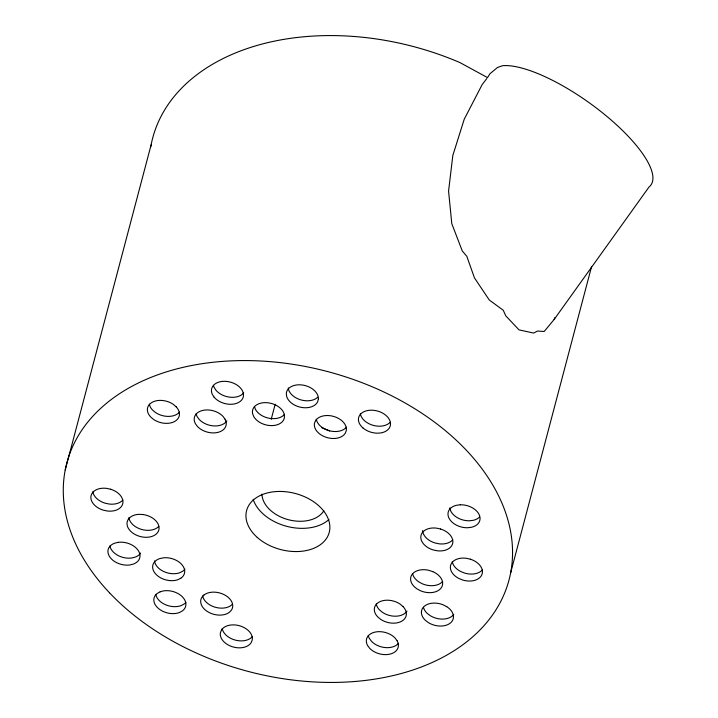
<?xml version="1.0" encoding="UTF-8"?>
<svg xmlns="http://www.w3.org/2000/svg" width="718" height="718" viewBox="0 0 718 718"><rect width="100%" height="100%" fill="white"/><g stroke="black" fill="none" stroke-linecap="round" stroke-linejoin="round"><path stroke-width="1.08" d="M65.23 469.94L151.094 144.937M271.18 419.393L275.182 404.243M510.597 573.063L591.605 266.477M486.84 78.495L482.11 84.706L464.259 119.161L452.825 155.456L448.57 191.096L451.793 223.675L462.275 250.95L466.835 256.344L474.445 277.857L489.299 300.016L503.237 310.239L505.831 315.902L519.015 329.867L533.618 333.062L537.522 331.034L544.181 331.492L554.143 319.465L554.996 317.482M554.143 319.465L649.018 187.021A98.016 30.973 35.6 0 0 606.136 115.777A98.016 30.973 35.6 0 0 502.555 65.706L497.52 67.465L489.99 73.703L487.513 77.607L459.96 62.592A228.701 155.097 14.8 0 0 150.708 147.082M232.345 604.134L231.268 605.292A16.334 11.075 14.8 0 1 214.377 606.979A16.334 11.075 14.8 0 1 202.638 595.922M254.396 406.424L255.473 409.422A16.334 11.075 14.8 0 0 269.591 418.334A16.334 11.075 14.8 0 0 284.525 414.349M288.313 387.917L288.51 389.56A16.334 11.075 14.8 0 0 301.354 400.025A16.334 11.075 14.8 0 0 317.697 397.269M122.85 500.051A16.334 11.075 14.8 0 1 109.154 504.045L104.99 503.156A16.334 11.075 14.8 0 1 92.81 491.776M185.926 602.357A16.334 11.075 14.8 0 1 184.418 603.811L181.457 605.48A16.334 11.075 14.8 0 1 155.788 594.441M179.482 412.096A16.334 11.075 14.8 0 1 155.474 412.5L152.512 410.014A16.334 11.075 14.8 0 1 149.344 404.171M140.62 553.066A16.334 11.075 14.8 0 1 135.558 556.997L131.933 557.967A16.334 11.075 14.8 0 1 109.89 545.958M158.768 526.42A16.334 11.075 14.8 0 1 141.383 529.372A16.334 11.075 14.8 0 1 128.89 517.606M184.957 569.132A16.334 11.075 14.8 0 1 182.659 571.277L179.536 572.811A16.334 11.075 14.8 0 1 154.505 560.857M482.254 570.029A16.334 11.075 14.8 0 1 464.313 572.991L460.417 571.366A16.334 11.075 14.8 0 1 452.277 561.539M479.552 517.068A16.334 11.075 14.8 0 1 473.539 520.263L469.635 520.783A16.334 11.075 14.8 0 1 449.845 507.797M252.377 636.579A16.334 11.075 14.8 0 1 235.351 640.115A16.334 11.075 14.8 0 1 222.248 628.663M442.683 581.4A16.334 11.075 14.8 0 1 422.301 583.779L418.675 581.804A16.334 11.075 14.8 0 1 412.545 573.476M452.762 539.828A16.334 11.075 14.8 0 1 439.066 543.822L434.902 542.934A16.334 11.075 14.8 0 1 422.624 530.557M346.435 427.228A16.334 11.075 14.8 0 1 329.409 430.764A16.334 11.075 14.8 0 1 316.297 419.303M323.818 510.821A32.669 22.159 14.8 0 1 288.097 519.635A32.669 22.159 14.8 0 1 261.962 494.074M390.197 422.283A16.334 11.075 14.8 0 1 372.821 425.244A16.334 11.075 14.8 0 1 360.328 413.478M453.785 614.428A16.334 11.075 14.8 0 1 430.001 615.523L426.923 613.1A16.334 11.075 14.8 0 1 423.458 607.311M398.427 643.364A16.334 11.075 14.8 0 1 371.457 641.273L369.375 638.437A16.334 11.075 14.8 0 1 368.289 635.439M243.707 392.827A16.334 11.075 14.8 0 1 215.974 390.251L214.126 387.352A16.334 11.075 14.8 0 1 213.461 385.342M406.998 611.099A16.334 11.075 14.8 0 1 382.398 612.31L379.445 609.824A16.334 11.075 14.8 0 1 376.268 603.982M226.87 420.838A16.334 11.075 14.8 0 1 199.317 419.554L197.226 416.718A16.334 11.075 14.8 0 1 196.14 413.721M321.79 427.713A65.625 44.507 14.8 0 1 329.643 430.988M328.925 519.518A42.721 28.971 14.8 0 1 286.5 526.258A42.721 28.971 14.8 0 1 253.176 499.306M284.373 414.869L284.373 417.813A16.334 11.075 14.8 0 1 270.542 425.594A16.334 11.075 14.8 0 1 253.633 416.386L252.548 413.389A16.334 11.075 14.8 0 1 266.387 402.654A16.334 11.075 14.8 0 1 284.373 414.869M318.37 399.011L317.634 401.811A16.334 11.075 14.8 0 1 301.605 407.438A16.334 11.075 14.8 0 1 286.67 396.524L286.311 393.545A16.334 11.075 14.8 0 1 303.086 385.117A16.334 11.075 14.8 0 1 318.37 399.011M221.494 629.991L220.408 632.684A16.334 11.075 14.8 0 0 232.147 646.676A16.334 11.075 14.8 0 0 251.129 642.736L252.224 640.043A16.334 11.075 14.8 0 0 240.485 626.051A16.334 11.075 14.8 0 0 221.494 629.991M315.552 420.631L314.457 423.324A16.334 11.075 14.8 0 0 326.196 437.325A16.334 11.075 14.8 0 0 345.187 433.385L346.273 430.692A16.334 11.075 14.8 0 0 334.534 416.691A16.334 11.075 14.8 0 0 315.552 420.631M203.984 594.989L201.884 597.25A16.334 11.075 14.8 0 0 208.669 612.274A16.334 11.075 14.8 0 0 229.428 612.257L231.519 610.004A16.334 11.075 14.8 0 0 224.743 594.971A16.334 11.075 14.8 0 0 203.984 594.989M160.105 591.838L157.143 593.508A16.334 11.075 14.8 0 0 158.507 608.541A16.334 11.075 14.8 0 0 179.617 612.445L182.578 610.776A16.334 11.075 14.8 0 0 181.223 595.743A16.334 11.075 14.8 0 0 160.105 591.838M180.819 578.241L177.696 579.767A16.334 11.075 14.8 0 1 155.402 573.709A16.334 11.075 14.8 0 1 159.638 558.622L163.381 557.823A16.334 11.075 14.8 0 1 181.932 564.689A16.334 11.075 14.8 0 1 180.819 578.241M117.842 542.386L114.207 543.355A16.334 11.075 14.8 0 0 110.06 557.365A16.334 11.075 14.8 0 0 130.093 564.931L133.719 563.962A16.334 11.075 14.8 0 0 137.865 549.952A16.334 11.075 14.8 0 0 117.842 542.386M460.238 504.781L456.334 505.301A16.334 11.075 14.8 0 0 449.046 518.261A16.334 11.075 14.8 0 0 467.786 527.748L471.699 527.227A16.334 11.075 14.8 0 0 478.987 514.267A16.334 11.075 14.8 0 0 460.238 504.781M143.053 514.537L138.897 514.339A16.334 11.075 14.8 0 0 130.739 531.347A16.334 11.075 14.8 0 0 157.574 532.594A16.334 11.075 14.8 0 0 143.053 514.537M440.583 529.013L436.418 528.125A16.334 11.075 14.8 0 0 420.874 536.059A16.334 11.075 14.8 0 0 433.062 549.898L437.226 550.787A16.334 11.075 14.8 0 0 452.78 542.853A16.334 11.075 14.8 0 0 440.583 529.013M110.671 489.236L106.506 488.348A16.334 11.075 14.8 0 0 90.953 496.282A16.334 11.075 14.8 0 0 103.15 510.121L107.314 511.01A16.334 11.075 14.8 0 0 122.868 503.076A16.334 11.075 14.8 0 0 110.671 489.236M470.326 559.169L466.161 558.254A16.334 11.075 14.8 0 0 450.841 564.653A16.334 11.075 14.8 0 0 458.578 578.331L462.473 579.956A16.334 11.075 14.8 0 0 481.957 574.472A16.334 11.075 14.8 0 0 470.326 559.169M432.774 571.618L428.727 570.289A16.334 11.075 14.8 0 0 411.8 574.804A16.334 11.075 14.8 0 0 416.835 588.769L420.461 590.743A16.334 11.075 14.8 0 0 441.435 587.557A16.334 11.075 14.8 0 0 432.774 571.618M446.713 606.647L443.006 604.762A16.334 11.075 14.8 0 0 424.347 606.234A16.334 11.075 14.8 0 0 425.083 620.065L428.161 622.488A16.334 11.075 14.8 0 0 450.527 622.901A16.334 11.075 14.8 0 0 446.713 606.647M176.152 406.783L173.2 404.288A16.334 11.075 14.8 0 0 152.081 402.331A16.334 11.075 14.8 0 0 150.672 416.978L153.634 419.465A16.334 11.075 14.8 0 0 174.752 421.43A16.334 11.075 14.8 0 0 176.152 406.783M403.076 606.593L400.123 604.098A16.334 11.075 14.8 0 0 379.005 602.142A16.334 11.075 14.8 0 0 377.596 616.78L380.558 619.275A16.334 11.075 14.8 0 0 401.676 621.241A16.334 11.075 14.8 0 0 403.076 606.593M397.189 640.887L395.097 638.051A16.334 11.075 14.8 0 0 374.356 632.262A16.334 11.075 14.8 0 0 367.526 645.401L369.617 648.237A16.334 11.075 14.8 0 0 390.368 654.026A16.334 11.075 14.8 0 0 397.189 640.887M225.048 419.168L222.957 416.332A16.334 11.075 14.8 0 0 202.207 410.543A16.334 11.075 14.8 0 0 195.386 423.683L197.477 426.519A16.334 11.075 14.8 0 0 218.218 432.308A16.334 11.075 14.8 0 0 225.048 419.168M214.135 397.207L212.286 394.317A16.334 11.075 14.8 0 1 222.347 381.402A16.334 11.075 14.8 0 1 242.684 391.292L243.492 394.29A16.334 11.075 14.8 0 1 232.623 404.198A16.334 11.075 14.8 0 1 214.135 397.207M109.558 592.844A228.701 155.097 14.8 0 0 495.366 610.758A228.701 155.097 14.8 0 0 258.821 360.903A228.701 155.097 14.8 0 0 109.558 592.844M363.111 428.081A16.334 11.075 14.8 0 0 389.964 426.752A16.334 11.075 14.8 0 0 370.335 410.211A16.334 11.075 14.8 0 0 363.111 428.081M257.259 537.405A42.721 28.971 14.8 0 0 328.063 535.637A42.721 28.971 14.8 0 0 278.422 491.453A42.721 28.971 14.8 0 0 257.259 537.405"/></g></svg>
